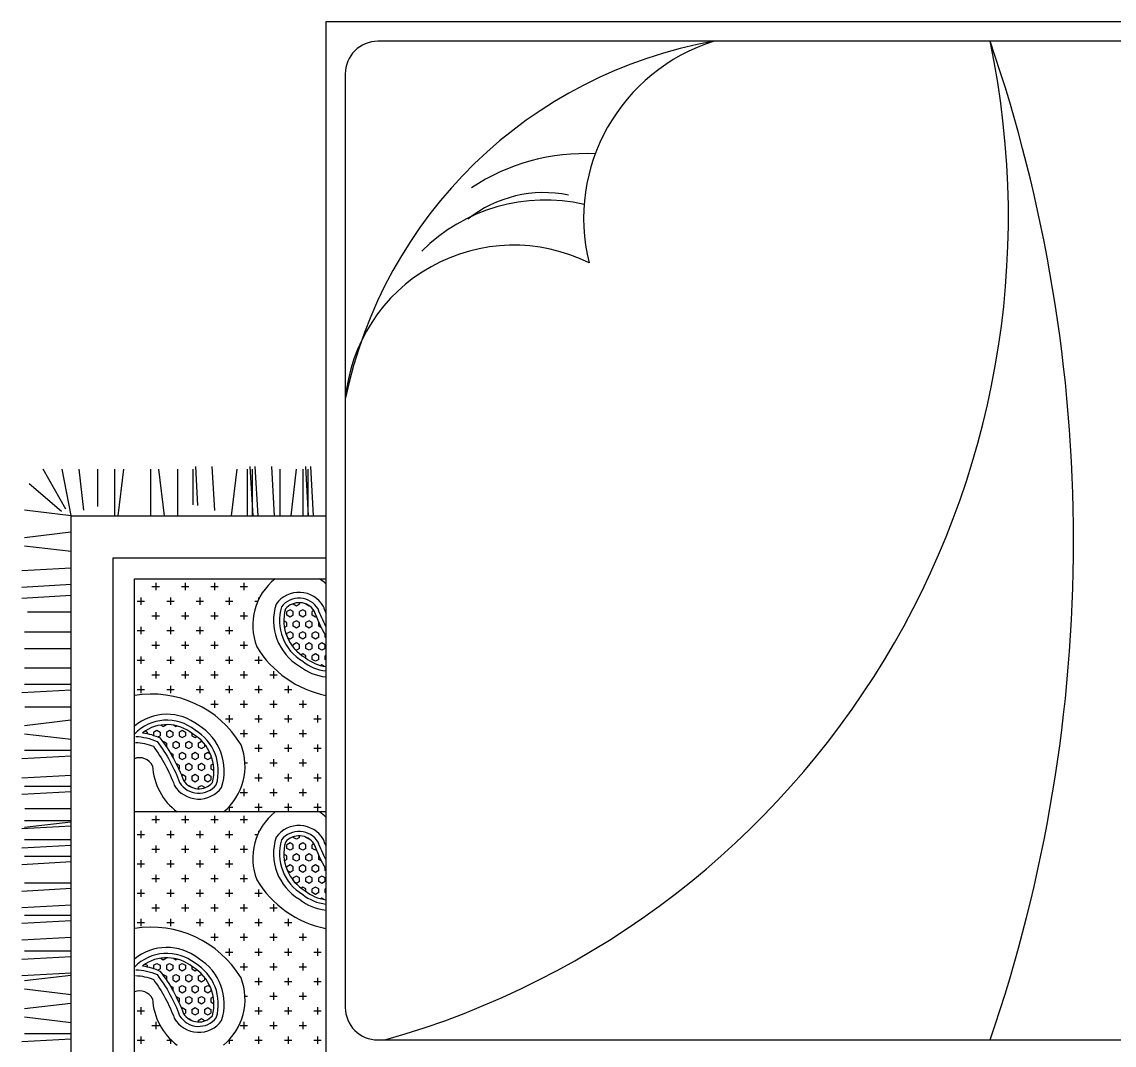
# Model space of a CAD drawing. Header units: millimetres. Extents: x -20622 to 21990, y -10877 to 8500.
# Drawn here: x 5081 to 6172, y 783 to 1806 of the extents above; entities that cross this region are included whole.
import ezdxf

# ---------------------------------------------------------------- set-up
doc = ezdxf.new("R2010")
doc.units = ezdxf.units.MM
doc.layers.add('FURNITURE', color=80, linetype='Continuous', lineweight=30)

msp = doc.modelspace()

# ---------------------------------------------------------------- hatches: boundary and pattern name
at = {"layer": 'FURNITURE'}
h = msp.add_hatch(dxfattribs=at)
h.set_pattern_fill('HEX', color=256, scale=29.39328, angle=269.999999927751, style=0)
h.set_pattern_definition([(89.999999927751, (3824.624184960339, -7671.102786089137), (-6.363831796721282, 8.024678423408135e-09), [3.674160000000001, -7.348320000000001]), (209.999999927751, (3824.624184960339, -7671.102786089137), (3.181915891411064, -5.511240005384136), [3.674160000000002, -7.348320000000005]), (149.999999927751, (3824.624184964972, -7667.428626099445), (-3.181915905310217, -5.511239997359459), [3.674160000000001, -7.348320000000001])])
edge = h.paths.add_edge_path()
edge.add_arc((5523.663569765487, 1273.193473787609), 160.7565333601762, 200.2997190333518, 210.08235245037, ccw=False)
edge.add_arc((5357.796898671942, 1207.638264057315), 17.98805016991009, 32.94981378535687, 139.0990008392372)
edge.add_arc((5385.586632635463, 1207.840480975952), 42.97420404733973, 164.3738144479014, 239.9117372344885)
edge.add_arc((5389.67747275839, 1201.925894524108), 40.43411492399731, 230.6541089447973, 262.7289615636446)
h = msp.add_hatch(dxfattribs=at)
h.set_pattern_fill('HEX', color=256, scale=29.39328, angle=269.999999927751, style=0)
h.set_pattern_definition([(269.999999927751, (6790.765022807361, 9936.342328151786), (6.363831796721282, -8.024678423408135e-09), [3.674160000000001, -7.348320000000001]), (29.99999992775098, (6790.765022807361, 9936.342328151786), (-3.181915891411064, 5.511240005384136), [3.674159999999975, -7.34831999999995]), (329.999999927751, (6790.765022802729, 9932.668168162094), (3.181915905310217, 5.511239997359459), [3.674159999999999, -7.348319999999998])])
edge = h.paths.add_edge_path()
edge.add_arc((5192.688359413285, 1035.070093526302), 61.23967314998783, 64.70594955991288, 81.75349550873727, ccw=False)
edge.add_arc((5091.725637798427, 992.0460682196481), 160.7565335352955, 20.299719002646896, 37.73852210437059, ccw=False)
edge.add_arc((5257.592309058058, 1057.601277967842), 17.98805016701552, 212.9498139353653, 319.0990009892456)
edge.add_arc((5229.802575171867, 1057.39906104898), 42.97420399029879, 344.3738144788471, 419.9117372654348)
edge.add_arc((5225.711734881525, 1063.31364750478), 40.43411496704688, 50.65410877724526, 126.8329980561236)
h = msp.add_hatch(dxfattribs=at)
h.set_pattern_fill('HEX', color=256, scale=29.39328, angle=269.999999927751, style=0)
h.set_pattern_definition([(89.999999927751, (3824.624184666522, -7904.111415267766), (-6.363831796721282, 8.024678423408135e-09), [3.674160000000001, -7.348320000000001]), (209.999999927751, (3824.624184666522, -7904.111415267766), (3.181915891411064, -5.511240005384136), [3.674160000000002, -7.348320000000005]), (149.999999927751, (3824.624184671155, -7900.437255278073), (-3.181915905310217, -5.511239997359459), [3.674160000000001, -7.348320000000001])])
edge = h.paths.add_edge_path()
edge.add_arc((5523.66356947167, 1040.184844608986), 160.7565333601789, 200.2997190333536, 210.0823524503717, ccw=False)
edge.add_arc((5357.796898378123, 974.6296348786859), 17.98805016991122, 32.94981378535712, 139.0990008392374)
edge.add_arc((5385.586632341643, 974.8318517973255), 42.97420404734012, 164.3738144479041, 239.9117372344918)
edge.add_arc((5389.677472595784, 968.9172653077488), 40.43411497800731, 230.6541087671152, 262.7289613859678)
h = msp.add_hatch(dxfattribs=at)
h.set_pattern_fill('HEX', color=256, scale=29.39328, angle=269.999999927751, style=0)
h.set_pattern_definition([(269.999999927751, (6790.765022513541, 9703.333698973158), (6.363831796721282, -8.024678423408135e-09), [3.674160000000001, -7.348320000000001]), (29.99999992775098, (6790.765022513541, 9703.333698973158), (-3.181915891411064, 5.511240005384136), [3.674159999999975, -7.34831999999995]), (329.999999927751, (6790.765022508907, 9699.659538908028), (3.181915905310217, 5.511239997359459), [3.674159999999999, -7.348319999999998])])
edge = h.paths.add_edge_path()
edge.add_arc((5192.688358867798, 802.0614643099547), 61.23967322341356, 64.70594933195042, 81.75349528077481, ccw=False)
edge.add_arc((5091.725637750542, 759.0374390032982), 160.7565333177224, 20.299719045666393, 37.73852214738997, ccw=False)
edge.add_arc((5257.592308792584, 824.5926487514952), 17.98805017028594, 212.949813785441, 319.0990008393214)
edge.add_arc((5229.802574829366, 824.3904318326336), 42.97420404734029, 344.3738144478988, 419.9117372344862)
edge.add_arc((5225.711734587705, 830.3050183261513), 40.4341149670479, 50.65410877724477, 126.8329980561231)

# ---------------------------------------------------------------- linework, layer by layer
for p, q in [((5124.928705113181, 1319.165840257514), (5102.272566896482, 1359.076823263682)), ((5130.285123698018, 1312.806772373937), (5121.033257627459, 1358.996212406895)), ((5142.881057392856, 1318.187536322779), (5138.02322269278, 1359.076823218604)), ((5156.783913376908, 1321.843137328015), (5156.783913423756, 1358.996212361813)), ((5173.944005675849, 1312.42527038998), (5173.944005734573, 1358.996212340175)), ((5177.18235182302, 1312.425270385897), (5182.682999447376, 1359.076823162288)), ((5209.694661481199, 1312.425270344898), (5209.694661539921, 1358.996212295093)), ((5223.33822630157, 1312.425270327696), (5217.795808003328, 1359.076823118008)), ((5236.556498675582, 1312.425270311027), (5236.556498734306, 1358.996212261221)), ((5251.88949227097, 1323.531526284938), (5251.88949231579, 1359.076823075016)), ((5256.826525331679, 1322.547718700031), (5254.639816106239, 1361.820753118927)), ((5273.585042500345, 1317.875853630083), (5271.138205420168, 1361.820753098125)), ((5290.386918449749, 1312.425270243149), (5295.887566083155, 1359.076823019535)), ((5306.37625019351, 1312.425270222986), (5306.376250252335, 1359.076823006311)), ((5311.876897759039, 1312.42527021605), (5309.126574043387, 1361.820753050222)), ((5311.315085779179, 1312.425270216758), (5311.315085838005, 1359.076823000083)), ((5316.815733344104, 1312.425270209822), (5314.065409628453, 1361.820753043992)), ((5333.314122658033, 1312.425270189018), (5330.563798932726, 1361.820753023188)), ((5338.814770222959, 1312.425270182081), (5338.814770281784, 1359.076822965406)), ((5349.812511971962, 1312.425270168213), (5355.313159595713, 1359.076822944602)), ((5361.826486185934, 1312.425270153064), (5361.82648624476, 1359.076822936389)), ((5367.32713375086, 1312.425270146128), (5364.576810025552, 1361.8207529803)), ((5366.765321761344, 1312.425270146836), (5366.765321820169, 1359.076822930161)), ((5372.265969335926, 1312.4252701399), (5369.515645611221, 1361.820752974072)), ((5120.594288847762, 1316.755378759899), (5088.326843090108, 1344.475593713254)), ((5130.285123697538, 1312.425270445034), (5083.633570893386, 1317.925918021714)), ((5129.903621710408, 1295.923327665647), (5083.633570858708, 1290.426233596643)), ((5130.285123652456, 1276.674614630028), (5083.633570848307, 1282.175262206709)), ((5130.285123631651, 1260.1762253161), (5080.889640760064, 1257.425901581742)), ((5214.570219083034, 1245.456430126191), (5214.570219073768, 1238.108110146806)), ((5243.963499085667, 1245.456430089127), (5243.963499076399, 1238.108110109742)), ((5273.356779078642, 1245.456430052063), (5273.356779069374, 1238.108110072679)), ((5302.750059080669, 1245.456430014996), (5302.750059071402, 1238.108110035611)), ((5130.285123610846, 1243.677836002171), (5080.88964073926, 1240.927512267814)), ((5210.896059079656, 1241.782270141131), (5218.244379077751, 1241.782270131866)), ((5240.289339081684, 1241.782270104068), (5247.637659079777, 1241.782270094802)), ((5269.68261907466, 1241.782270067002), (5277.030939072753, 1241.782270057738)), ((5299.075899077292, 1241.782270029938), (5306.424219075384, 1241.782270020671)), ((5130.285123596976, 1232.676540815592), (5080.889640725387, 1229.926217156672)), ((5196.199419054677, 1227.085630200892), (5203.547739062426, 1227.08563019163)), ((5199.873579068317, 1230.759790185955), (5199.87357905905, 1223.411470206571)), ((5225.59269905731, 1227.085630163829), (5232.941019055402, 1227.085630154563)), ((5229.266859061292, 1230.759790148888), (5229.266859052025, 1223.411470169503)), ((5254.985979059941, 1227.085630126765), (5262.334299058034, 1227.085630117499)), ((5258.660139063321, 1230.759790111824), (5258.660139054053, 1223.41147013244)), ((5284.379259061968, 1227.085630089701), (5291.727579060665, 1227.085630080435)), ((5288.053419065952, 1230.759790074761), (5288.053419056685, 1223.411470095376)), ((5313.772539054943, 1227.085630052636), (5316.60932462643, 1227.085630049058)), ((5317.446699068582, 1230.759790037697), (5317.446699066233, 1228.896385163007)), ((5130.285123576172, 1216.1781515771), (5086.377500821515, 1216.178151632466)), ((5210.896059042592, 1212.388990148156), (5218.244379040687, 1212.38899013889)), ((5214.570219045971, 1216.063150133215), (5214.570219036705, 1208.714830153831)), ((5240.289339044621, 1212.388990111092), (5247.637659042713, 1212.388990101826)), ((5243.963499048603, 1216.063150096152), (5243.963499039336, 1208.714830116767)), ((5269.682619037596, 1212.388990074027), (5277.030939035689, 1212.388990064763)), ((5273.356779041578, 1216.063150059088), (5273.356779032311, 1208.714830079703)), ((5299.075899040228, 1212.388990036963), (5306.424219038319, 1212.388990027695)), ((5302.750059043605, 1216.063150022021), (5302.75005903434, 1208.714830042636)), ((5199.873579031251, 1201.36651019298), (5199.873579021986, 1194.018190138158)), ((5229.266859024227, 1201.366510155913), (5229.266859014961, 1194.018190101091)), ((5258.660139026255, 1201.366510118849), (5258.660139016989, 1194.018190064027)), ((5288.053419028886, 1201.366510081785), (5288.053419019619, 1194.018190026964)), ((5130.285123550781, 1196.043029348686), (5083.633570739694, 1196.043029407514)), ((5196.199419017616, 1197.692350207917), (5203.547739025363, 1197.692350198655)), ((5225.592699020247, 1197.692350170853), (5232.941019018338, 1197.692350161587)), ((5254.985979022877, 1197.69235013379), (5262.33429902097, 1197.692350124524)), ((5284.379259024904, 1197.692350096726), (5291.727579023602, 1197.69235008746)), ((5130.285123529975, 1179.54463995932), (5083.633570718891, 1179.544640018148)), ((5210.896059005528, 1182.995710155181), (5218.24437900362, 1182.995710145915)), ((5214.570219008906, 1186.66987014024), (5214.570218999637, 1179.321550160856)), ((5240.289339007554, 1182.995710118117), (5247.637659005648, 1182.995710108851)), ((5243.963499011536, 1186.669870103176), (5243.96349900227, 1179.321550123792)), ((5269.682619000529, 1182.995710081052), (5277.030938998623, 1182.995710071787)), ((5273.356779004512, 1186.669870066113), (5273.356778995245, 1179.321550086728)), ((5299.075899003161, 1182.995710043988), (5306.424219001256, 1182.99571003472)), ((5302.750059006541, 1186.669870029045), (5302.750058997273, 1179.321550049661)), ((5196.19941898055, 1168.299070214942), (5203.547738988299, 1168.29907020568)), ((5199.873578994189, 1171.973230200005), (5199.873578984922, 1164.624910145183)), ((5225.592698983181, 1168.299070177878), (5232.941018981274, 1168.299070168612)), ((5229.266858987165, 1171.973230162937), (5229.266858977898, 1164.624910108116)), ((5254.985978985811, 1168.299070140814), (5262.334298983905, 1168.299070131548)), ((5258.660138989191, 1171.973230125874), (5258.660138979924, 1164.624910071052)), ((5284.37925898784, 1168.299070103751), (5291.727578986537, 1168.299070094485)), ((5288.053418991823, 1171.97323008881), (5288.053418982556, 1164.624910033988)), ((5313.772538980816, 1168.299070066685), (5321.120858988565, 1168.299070057421)), ((5317.446698994453, 1171.973230051746), (5317.446698985188, 1164.624909996925)), ((5130.285123505706, 1160.295926924184), (5083.633570694618, 1160.295926983012)), ((5214.570218971842, 1157.276590147265), (5214.570218962577, 1149.92827016788)), ((5243.963498974473, 1157.276590110201), (5243.963498965208, 1149.928270130817)), ((5273.356778967448, 1157.276590073137), (5273.356778958183, 1149.928270093753)), ((5302.750058969477, 1157.27659003607), (5302.75005896021, 1149.928270056686)), ((5332.143338972106, 1157.276589999006), (5332.14333896284, 1149.928270019622)), ((5210.896058968464, 1153.602430162206), (5218.244378966556, 1153.60243015294)), ((5240.28933897049, 1153.602430125142), (5247.637658968584, 1153.602430115876)), ((5269.682618963466, 1153.602430088076), (5277.03093896156, 1153.602430078812)), ((5299.075898966097, 1153.602430051013), (5306.42421896419, 1153.602430041745)), ((5328.469178968126, 1153.602430013949), (5335.817498966822, 1153.602430004681)), ((5130.285123477964, 1138.296890016965), (5080.889640606376, 1135.546566282608)), ((5130.2851234849, 1143.797537610255), (5083.633570673815, 1143.797537669083)), ((5196.199418943486, 1138.905790146529), (5203.547738951235, 1138.905790137267)), ((5199.873578957122, 1142.579950207029), (5199.873578947859, 1135.231630152208)), ((5225.592698946119, 1138.905790109466), (5232.941018944211, 1138.9057901002)), ((5229.266858950097, 1142.579950169962), (5229.266858940834, 1135.23163011514)), ((5254.985978948747, 1138.905790072402), (5262.334298946841, 1138.905790063136)), ((5258.660138952126, 1142.579950132898), (5258.660138942861, 1135.231630078077)), ((5284.379258950777, 1138.905790035338), (5291.727578949473, 1138.905790026072)), ((5288.053418954756, 1142.579950095835), (5288.053418945491, 1135.231630041013)), ((5313.772538943752, 1138.905789998273), (5321.120858951501, 1138.905789989009)), ((5317.446698957388, 1142.579950058771), (5317.446698948122, 1135.231630003949)), ((5343.165818946382, 1138.905789961209), (5350.514138944476, 1138.905789951941)), ((5346.839978950364, 1142.579950021705), (5346.839978941097, 1135.231629966884)), ((5269.682618926402, 1124.209150095101), (5277.030938924494, 1124.209150085837)), ((5273.356778930384, 1127.883310080162), (5273.356778921117, 1120.534990100778)), ((5299.075898929033, 1124.209150058037), (5306.424218927126, 1124.20915004877)), ((5302.750058932411, 1127.883310043095), (5302.750058923144, 1120.53499006371)), ((5328.46917893106, 1124.209150020974), (5335.817498929759, 1124.209150011706)), ((5332.143338935042, 1127.883310006031), (5332.143338925776, 1120.534990026646)), ((5357.862458933692, 1124.20914998391), (5365.210778931785, 1124.209149974642)), ((5361.536618937675, 1127.883309968967), (5361.536618928408, 1120.534989989583)), ((5129.903621490219, 1121.306924914812), (5083.714181487637, 1121.306924973056)), ((5288.053418917692, 1113.186670027422), (5288.053418908427, 1105.838350048038)), ((5317.446698920325, 1113.186669990358), (5317.446698911058, 1105.838350010974)), ((5346.8399789133, 1113.186669953293), (5346.839978904033, 1105.838349973908)), ((5376.233258915327, 1113.186669916229), (5376.233258906062, 1105.838349936845)), ((5129.903621473495, 1108.043328405229), (5083.633570621798, 1102.546234260788)), ((5284.37925891371, 1109.512510042363), (5291.727578912408, 1109.512510033097)), ((5313.772538906685, 1109.512510005297), (5321.120858914436, 1109.512509996033)), ((5343.165818909318, 1109.512509968234), (5350.514138907412, 1109.512509958966)), ((5372.559098911949, 1109.51250993117), (5379.907418910042, 1109.512509921902)), ((5130.285123415542, 1088.794615294173), (5083.633570611393, 1094.295262946291)), ((5299.07589889197, 1094.815870065062), (5306.424218890061, 1094.815870055794)), ((5302.750058895347, 1098.490030050119), (5302.750058886082, 1091.141710070735)), ((5328.469178893996, 1094.815870027998), (5335.817498892693, 1094.81587001873)), ((5332.143338897976, 1098.490030013056), (5332.143338888713, 1091.141710033671)), ((5357.862458896627, 1094.815869990935), (5365.210778894721, 1094.815869981667)), ((5361.536618900608, 1098.490029975992), (5361.536618891344, 1091.141709996607)), ((5317.446698883261, 1083.793389997383), (5317.446698873994, 1076.445070017999)), ((5346.839978876236, 1083.793389960318), (5346.839978866969, 1076.445069980933)), ((5376.233258878263, 1083.793389923254), (5376.233258868996, 1076.445069943869)), ((5130.285123394739, 1072.296225980244), (5080.88964052315, 1069.545902245887)), ((5130.285123401674, 1077.796873573534), (5083.633570590589, 1077.796873632362)), ((5313.772538869622, 1080.119230012322), (5321.120858877372, 1080.119230003058)), ((5343.165818872254, 1080.119229975258), (5350.514138870348, 1080.119229965991)), ((5372.559098874885, 1080.119229938195), (5379.907418872978, 1080.119229928927)), ((5303.772908720264, 1065.422590066164), (5306.424218852997, 1065.422590062819)), ((5328.469178856933, 1065.422590035023), (5335.817498855629, 1065.422590025755)), ((5332.143338860915, 1069.09675002008), (5332.143338851647, 1061.748430040696)), ((5357.862458859563, 1065.422589997959), (5365.210778857658, 1065.422589988691)), ((5361.536618863545, 1069.096749983017), (5361.536618854278, 1061.748430003632)), ((5130.285123370466, 1053.047512869671), (5080.889640498877, 1050.297189135314)), ((5313.772538832558, 1050.725950019347), (5321.120858840307, 1050.725950010083)), ((5317.446698846197, 1054.400110004408), (5317.44669883693, 1047.051790025023)), ((5343.16581883519, 1050.725949982283), (5350.514138833282, 1050.725949973015)), ((5346.839978839173, 1054.400109967342), (5346.839978829906, 1047.051789987958)), ((5372.559098837821, 1050.725949945219), (5379.907418835912, 1050.725949935952)), ((5376.233258841199, 1054.400109930279), (5376.233258831932, 1047.051789950894)), ((5130.285123356598, 1042.049771149032), (5083.633570545513, 1042.04977120786)), ((5302.750058821217, 1039.703470064169), (5302.750058811953, 1032.355150009347)), ((5332.143338823848, 1039.703470027105), (5332.143338814583, 1032.355149972283)), ((5361.536618826479, 1039.703469990041), (5361.536618817214, 1032.35514993522)), ((5130.285123349662, 1036.549123555742), (5080.889640478074, 1033.798799896822)), ((5299.07589881784, 1036.029310079111), (5306.424218815932, 1036.029310069844)), ((5328.469178819869, 1036.029310042048), (5335.817498818564, 1036.02931003278)), ((5357.862458822498, 1036.029310004984), (5365.21077882059, 1036.029309995716)), ((5129.903621361917, 1019.559158529026), (5083.714181359333, 1019.55915858727)), ((5287.587485752771, 1021.332670059392), (5291.727578801216, 1021.332670054171)), ((5288.053418802494, 1021.830714053223), (5288.053418797233, 1017.658510069112)), ((5313.772538795494, 1021.332670026371), (5321.120858803243, 1021.332670017107)), ((5317.44669880913, 1025.006830011433), (5317.446698799865, 1017.658510032048)), ((5343.165818798127, 1021.332669989308), (5350.514138796219, 1021.33266998004)), ((5346.839978802105, 1025.006829974367), (5346.83997879284, 1017.658509994983)), ((5372.559098800757, 1021.332669952244), (5379.907418798851, 1021.332669942976)), ((5376.233258804134, 1025.006829937303), (5376.233258794869, 1017.658509957919)), ((5130.285123313323, 1007.731691978261), (5083.633570502236, 1007.731692037089)), ((5129.903621345193, 1006.295561944005), (5083.633570493495, 1000.798467875002)), ((5210.896058785837, 1008.773640962503), (5218.244378783929, 1008.773640953237)), ((5214.570218789214, 1012.447800947562), (5214.570218779951, 1005.099480968178)), ((5240.289338787865, 1008.773640925439), (5247.637658785956, 1008.773640916173)), ((5243.963498791844, 1012.447800910499), (5243.963498782579, 1005.099480931114)), ((5269.68261878084, 1008.773640888374), (5277.030938778931, 1008.77364087911)), ((5273.35677878482, 1012.447800873435), (5273.356778775555, 1005.09948089405)), ((5299.075898783471, 1008.77364085131), (5306.424218781563, 1008.773640842042)), ((5302.750058786848, 1012.447800836368), (5302.750058777584, 1005.099480856983)), ((5130.285123306385, 1002.231044384971), (5080.8896404348, 999.480720726051)), ((5196.19941876086, 994.0770010222641), (5203.547738768609, 994.0770010130018)), ((5199.873578774495, 997.751161007327), (5199.87357876523, 990.4028409525054)), ((5225.592698763492, 994.0770009852004), (5232.941018761584, 994.0770009759344)), ((5229.266858767471, 997.7511609702597), (5229.266858758206, 990.402840915438)), ((5254.985978766123, 994.0770009481366), (5262.334298764216, 994.0770009388707)), ((5258.660138769499, 997.7511609331959), (5258.660138760234, 990.4028408783743)), ((5284.37925876815, 994.0770009110729), (5291.727578766848, 994.077000901807)), ((5288.053418772131, 997.7511608961322), (5288.053418762865, 990.4028408413105)), ((5313.772538761125, 994.0770008740074), (5316.609324332612, 994.0770008704294)), ((5317.446698774762, 997.7511608590685), (5317.446698772412, 995.8877559089415)), ((5130.285123282116, 982.9823313498346), (5080.889640410527, 980.2320076154774)), ((5130.285123289051, 988.4829789431242), (5083.633570477965, 988.4829790019521)), ((5214.57021875215, 983.0545209545871), (5214.570218742883, 975.7062009752026)), ((5243.963498754782, 983.0545209175234), (5243.963498745516, 975.7062009381389)), ((5273.356778747758, 983.0545208804597), (5273.356778738491, 975.7062009010751)), ((5302.750058749785, 983.0545208433923), (5302.750058740517, 975.7062008640078)), ((5130.285123268248, 971.9845895537583), (5083.63357045716, 971.9845896125862)), ((5210.896058748774, 979.3803609695278), (5218.244378746866, 979.3803609602619)), ((5240.2893387508, 979.3803609324641), (5247.637658748892, 979.3803609231982)), ((5269.682618743775, 979.3803608953986), (5277.030938741867, 979.3803608861344)), ((5299.075898746407, 979.3803608583348), (5306.4242187445, 979.3803608490671)), ((5130.285123261312, 966.4839420359058), (5080.889640389722, 963.7336183015486)), ((5196.199418723794, 964.6837209538517), (5203.547738731544, 964.6837209445894)), ((5199.873578737432, 968.3578810143517), (5199.873578728167, 961.0095609595301)), ((5225.592698726425, 964.6837209167879), (5232.941018724519, 964.683720907522)), ((5229.266858730407, 968.3578809772844), (5229.266858721142, 961.0095609224627)), ((5254.985978729057, 964.6837208797242), (5262.33429872715, 964.6837208704583)), ((5258.660138732435, 968.3578809402206), (5258.66013872317, 961.009560885399)), ((5284.379258731085, 964.6837208426605), (5291.727578729781, 964.6837208333945)), ((5288.053418735068, 968.3578809031569), (5288.053418725802, 961.0095608483352)), ((5210.89605871171, 949.9870809765525), (5218.244378709801, 949.9870809672866)), ((5214.570218715086, 953.6612409616118), (5214.57021870582, 946.3129209822273)), ((5240.289338713736, 949.9870809394888), (5247.637658711828, 949.9870809302229)), ((5243.963498717716, 953.6612409245481), (5243.963498708452, 946.3129209451636)), ((5269.682618706712, 949.9870809024233), (5277.030938704804, 949.9870808931591)), ((5273.356778710691, 953.6612408874844), (5273.356778701427, 946.3129209080998)), ((5299.075898709342, 949.9870808653595), (5306.424218707436, 949.9870808560918)), ((5302.750058712719, 953.661240850417), (5302.750058703454, 946.3129208710325)), ((5130.285123227765, 939.8800122573448), (5080.889640356176, 937.1296885984248)), ((5130.285123234699, 945.3806598506344), (5083.633570423613, 945.3806599094623)), ((5199.873578700368, 938.9646009459393), (5199.8735786911, 931.6162809665548)), ((5229.266858693343, 938.964600908872), (5229.266858684075, 931.6162809294874)), ((5258.66013869537, 938.9646008718082), (5258.660138686104, 931.6162808924237)), ((5288.053418698002, 938.9646008347445), (5288.053418688735, 931.61628085536)), ((5317.446698700634, 938.9646007976808), (5317.446698691368, 931.6162808182962)), ((5196.199418686732, 935.2904409608764), (5203.54773869448, 935.2904409516141)), ((5225.592698689361, 935.2904409238126), (5232.941018687456, 935.2904409145467)), ((5254.985978691993, 935.2904408867489), (5262.334298690086, 935.290440877483)), ((5284.379258694022, 935.2904408496852), (5291.727578692718, 935.2904408404193)), ((5313.772538686997, 935.2904408126196), (5321.120858694746, 935.2904408033555)), ((5130.285123206961, 923.381622943416), (5080.889640335371, 920.6312992090589)), ((5210.896058674643, 920.5938009835772), (5218.244378672737, 920.5938009743113)), ((5214.570218678023, 924.2679609686365), (5214.570218668755, 916.919640989252)), ((5240.289338676673, 920.5938009465135), (5247.637658674765, 920.5938009372476)), ((5243.963498680653, 924.2679609315728), (5243.963498671386, 916.9196409521883)), ((5269.682618669648, 920.593800909448), (5277.03093866774, 920.5938009001839)), ((5273.356778673628, 924.2679608945091), (5273.356778664362, 916.9196409151245)), ((5299.075898672279, 920.5938008723842), (5306.424218670372, 920.5938008631165)), ((5302.750058675657, 924.2679608574417), (5302.75005866639, 916.9196408780572)), ((5328.469178674306, 920.5938008353205), (5335.817498673003, 920.5938008260528)), ((5332.143338678288, 924.267960820378), (5332.143338669022, 916.9196408409935)), ((5130.285123187056, 907.5977437098918), (5080.889640315469, 904.8474199755346)), ((5130.285123193992, 913.0983913031814), (5083.633570382906, 913.0983913620094)), ((5196.199418649666, 905.8971609679011), (5203.547738657415, 905.8971609586388)), ((5199.873578663304, 909.571320952964), (5199.873578654038, 902.2230009735795)), ((5225.592698652297, 905.8971609308373), (5232.94101865039, 905.8971609215714)), ((5229.26685865628, 909.5713209158966), (5229.266858647014, 902.2230009365121)), ((5254.98597865493, 905.8971608937736), (5262.334298653022, 905.8971608845077)), ((5258.660138658306, 909.5713208788329), (5258.660138649041, 902.2230008994484)), ((5284.379258656956, 905.8971608567099), (5291.727578655651, 905.897160847444)), ((5288.053418660938, 909.5713208417692), (5288.053418651672, 902.2230008623847)), ((5313.772538649931, 905.8971608196443), (5321.12085865768, 905.8971608103802)), ((5317.446698663569, 909.5713208047055), (5317.446698654304, 902.2230008253209)), ((5343.165818652564, 905.8971607825806), (5350.514138650656, 905.8971607733129)), ((5346.839978656544, 909.5713207676399), (5346.839978647279, 902.2230007882554)), ((5273.356778636564, 894.8746809015338), (5273.356778627298, 887.5263609221493)), ((5302.75005863859, 894.8746808644664), (5302.750058629326, 887.5263608850819)), ((5332.143338641222, 894.8746808274027), (5332.143338631955, 887.5263608480182)), ((5361.536618643854, 894.874680790339), (5361.536618634587, 887.5263608109544)), ((5130.285123166253, 891.099354395963), (5080.889640294665, 888.3490306616059)), ((5269.682618632584, 891.2005209164727), (5277.030938630675, 891.2005209072086)), ((5299.075898635213, 891.2005208794089), (5306.424218633306, 891.2005208701412)), ((5328.469178637241, 891.2005208423452), (5335.817498635937, 891.2005208330775)), ((5357.862458639872, 891.2005208052815), (5365.210778637966, 891.2005207960137)), ((5130.285123148916, 877.351288878679), (5083.63357033783, 877.351288937507)), ((5284.379258619892, 876.5038808637346), (5291.72757861859, 876.5038808544687)), ((5288.053418623873, 880.1780408487939), (5288.053418614605, 872.8297208694094)), ((5313.772538612868, 876.503880826669), (5321.120858620617, 876.5038808174049)), ((5317.446698626505, 880.1780408117302), (5317.446698617237, 872.8297208323456)), ((5343.1658186155, 876.5038807896053), (5350.514138613592, 876.5038807803376)), ((5346.83997861948, 880.1780407746646), (5346.839978610213, 872.8297207952801)), ((5372.559098618131, 876.5038807525416), (5379.907418616224, 876.5038807432738)), ((5376.233258621509, 880.1780407376009), (5376.23325861224, 872.8297207582164)), ((5130.285123141981, 871.8506412853894), (5080.889640270392, 869.1003175510323)), ((5302.750058601528, 865.4814008714911), (5302.75005859226, 858.1330808166695)), ((5332.14333860416, 865.4814008344274), (5332.143338594891, 858.1330807796057)), ((5361.53661860679, 865.4814007973637), (5361.536618597524, 858.133080742542)), ((5130.285123121177, 855.3522519714606), (5080.889640249588, 852.6019282371035)), ((5129.903621152016, 853.1007887766336), (5083.63357030032, 847.60369470763)), ((5299.075898598149, 861.8072408864336), (5306.424218596242, 861.8072408771659)), ((5328.469178600178, 861.8072408493699), (5335.817498598873, 861.8072408401022)), ((5357.862458602808, 861.8072408123062), (5365.210778600902, 861.8072408030384)), ((5313.772538575802, 847.1106008336938), (5321.12085858355, 847.1106008244296)), ((5317.44669858944, 850.7847608187549), (5317.446698580174, 843.4364408393703)), ((5343.165818578434, 847.11060079663), (5350.514138576526, 847.1106007873623)), ((5346.839978582415, 850.7847607816893), (5346.839978573149, 843.4364408023048)), ((5372.559098581065, 847.1106007595663), (5379.907418579158, 847.1106007502985)), ((5376.233258584442, 850.7847607446256), (5376.233258575176, 843.4364407652411)), ((5130.285123094064, 833.852075665578), (5083.633570289915, 839.3527233176956)), ((5303.772908426443, 832.4139608875357), (5306.424218559178, 832.4139608841906)), ((5328.469178563112, 832.4139608563946), (5335.81749856181, 832.4139608471269)), ((5332.143338567093, 836.0881208414521), (5332.143338557828, 828.7398007866304)), ((5357.862458565744, 832.4139608193309), (5365.210778563836, 832.4139608100631)), ((5361.536618569724, 836.0881208043884), (5361.536618560458, 828.7398007495667)), ((5129.903621116706, 825.0986903597241), (5083.633570265008, 819.6015962152833)), ((5199.87357855211, 821.3914809740381), (5199.873578542843, 814.0431609946536)), ((5317.446698552376, 821.3914808257796), (5317.44669854311, 814.043160846395)), ((5346.839978545351, 821.391480788714), (5346.839978536085, 814.0431608093295)), ((5376.233258547378, 821.3914807516503), (5376.233258538112, 814.0431607722658)), ((5130.285123058755, 805.8499772486684), (5083.633570254603, 811.350624900786)), ((5196.199418538475, 817.7173209889752), (5203.547738546222, 817.7173209797129)), ((5313.772538538738, 817.7173208407185), (5321.120858546489, 817.7173208314543)), ((5343.165818541371, 817.7173208036547), (5350.514138539465, 817.717320794387)), ((5372.559098544001, 817.717320766591), (5379.907418542095, 817.7173207573233)), ((5210.896058526385, 803.0206809362389), (5218.24437852448, 803.020680926973)), ((5214.570218529765, 806.6948409967354), (5214.570218520498, 799.3465209419137)), ((5299.075898524021, 803.0206808250459), (5306.424218522115, 803.0206808157782)), ((5302.750058527399, 806.6948408855405), (5302.750058518132, 799.3465208307189)), ((5328.469178526048, 803.0206807879822), (5335.817498524746, 803.0206807787144)), ((5332.143338530031, 806.6948408484768), (5332.143338520764, 799.3465207936551)), ((5357.862458528681, 803.0206807509185), (5365.210778526773, 803.0206807416507)), ((5361.53661853266, 806.6948408114131), (5361.536618523394, 799.3465207565914)), ((5130.28512303795, 789.3515879347397), (5080.889640166363, 786.6012642003825)), ((5130.285123044887, 794.8522355280293), (5083.6335702338, 794.8522355868572)), ((5196.199418501408, 788.3240409959999), (5203.547738509157, 788.3240409867376)), ((5199.873578515047, 791.9982009810628), (5199.87357850578, 784.6498810016783)), ((5225.59269850404, 788.3240409589362), (5230.328929585146, 788.3240409529644)), ((5229.266858504691, 789.357030221563), (5229.266858498755, 784.6498809646109)), ((5287.587485458949, 788.3240408807633), (5291.727578507394, 788.3240408755428)), ((5288.053418508674, 788.822084874595), (5288.053418503414, 784.6498808904835)), ((5313.772538501674, 788.3240408477432), (5321.120858509423, 788.324040838479)), ((5317.446698515311, 791.9982008328043), (5317.446698506046, 784.6498808534197)), ((5343.165818504305, 788.3240408106794), (5350.514138502398, 788.3240408014117)), ((5346.839978508287, 791.9982007957387), (5346.839978499022, 784.6498808163542)), ((5372.559098506936, 788.3240407736157), (5379.90741850503, 788.324040764348)), ((5376.233258510314, 791.998200758675), (5376.233258501048, 784.6498807792905))]:
    msp.add_line(p, q, dxfattribs=at)
for points in [[(6700.000001993649, 1806.03037250787), (5384.560001994254, 1806.030374166616), (5384.560000686867, 769.2303741062642), (6700.000000686264, 769.2303724475205)], [(5942.799605451142, 769.2303734023353), (5942.799605095795, 487.428181785368), (5130.28512265723, 487.4281828099338), (5130.285123697538, 1312.425270445034), (5384.560001371826, 1312.425270124397)], [(5900.809205456091, 769.2303734552843), (5900.809205153691, 529.4185818713886), (5172.275522705833, 529.4185827900565), (5172.275523640242, 1270.434870359013), (5384.560001318878, 1270.434870091325)], [(5879.814005182339, 550.4137819143962), (5193.270722739189, 550.4137827801169), (5193.270723620648, 1249.439670316002)], [(5193.270723620648, 1249.439670316002), (5384.560001292403, 1249.439670074789)], [(5384.560000998583, 1016.431040896161), (5193.270723326827, 1016.431041137374)]]:
    msp.add_lwpolyline(points, dxfattribs=at)
for points in [[(6659.952431357018, 1786.590372540262), (5436.400001970946, 1786.590374083142, 0.4142135623731124), (5404.000001928282, 1754.190374093823), (5404.000000751632, 821.0703741300331, 0.4142135623731097), (5436.400000712588, 788.6703740590019), (6659.95243009866, 788.6703725161224)], [(5333.809963091921, 1249.439670138785, 0.327118991495692), (5315.537449347947, 1181.575076509749, 0.2102833993703764), (5384.560001145572, 1132.998962789832)], [(5384.560001250014, 1215.825515118486, -0.01086483780214387), (5382.199042239892, 1221.922888581883, 0.5411217863543134), (5334.915819935197, 1224.250649250374, 0.3490391417785465), (5358.169863328677, 1162.177086016905, 0.1432655877602136), (5384.560001168856, 1151.462950449495)], [(5384.56000123235, 1201.815949963464, -0.03069133284519554), (5376.868304940866, 1219.381728714778, 0.5209691084379955), (5340.221269268783, 1221.520798027605, 0.3456067798843853), (5361.524197112943, 1167.021778579105, 0.1420380717963073), (5384.560001176311, 1157.375746078847)], [(5384.560001220747, 1192.615187406598, -0.04271073334092054), (5372.891522467027, 1217.422040495892, 0.4993946391985516), (5344.200773933349, 1219.416011762534, 0.3420739398306334), (5364.042224620749, 1170.656873071421, 0.1408739072014354), (5384.560001181912, 1161.816928763932)], [(5282.353575466309, 1016.431041025042, 0.3224756214508726), (5299.851758410703, 1083.6644655529, 0.3064658726302449), (5193.270723473738, 1132.935355726688)], [(5194.433426456804, 1085.992226294698, -0.09025133795253606), (5212.2615262565, 1082.112627520552, -0.07363654167371357), (5233.190165527812, 1043.316653480764, 0.5411217863543134), (5280.473387832506, 1040.988892736839, 0.3490391417785466), (5257.219344439026, 1103.062456045745, 0.3549231788205707), (5193.270723435115, 1102.3043901567)], [(5194.634765840453, 1091.867433413132, -0.09750625641589004), (5216.019922942567, 1086.890595866609, -0.07525265259921875), (5238.520902826835, 1045.857813347873, 0.5209691084379954), (5275.167938489867, 1043.718744035044, 0.3456067798843853), (5253.865010645104, 1098.217763408104, 0.3900242836171294), (5193.270723424986, 1094.273056682257)], [(5333.809962798099, 1016.431040960157, 0.3271189914956898), (5315.537449054126, 948.5664472556837, 0.2102833993703764), (5384.560000851754, 899.9903336112038)], [(5384.560000956196, 982.8168859398575, -0.01086483780214031), (5382.19904194607, 988.9142594032546, 0.5411217863543134), (5334.915819641375, 991.2420200717461, 0.3490391417785466), (5358.169863034855, 929.1684567628399, 0.1432655877602277), (5384.560000875037, 918.4543212708668)], [(5384.56000093853, 968.8073207848356, -0.03069133284519858), (5376.868304647046, 986.3730995361493, 0.5209691084379954), (5340.221268974961, 988.5121687735391, 0.3456067798843853), (5361.524196819123, 934.0131494004763, 0.1420380717962864), (5384.560000882491, 924.3671169002191)], [(5384.560000926929, 959.6065582279698, -0.04271073334092054), (5372.891522173209, 984.413411317264, 0.4993946391985515), (5344.200773639529, 986.4073825839059, 0.3420739398306334), (5364.042224326931, 937.6482438927924, 0.1408739072014579), (5384.56000088809, 928.8082995098666)], [(5282.353575172488, 783.4224118464135, 0.3224756214508726), (5299.851758116883, 850.6558363742715, 0.3064658726302449), (5193.270723179919, 899.9267265480594)], [(5194.433426162985, 852.9835971160701, -0.09025133795253606), (5212.261525962681, 849.1039983419232, -0.07363654167371357), (5233.190165233991, 810.3080242266988, 0.5411217863543134), (5280.473387538686, 807.9802635582109, 0.3490391417785465), (5257.219344145205, 870.0538268671171, 0.3549231788205707), (5193.270723141292, 869.2957609780715)], [(5194.634765546635, 858.8588042345036, -0.09750625641589006), (5216.019922648748, 853.8819666879808, -0.07525265259921875), (5238.520902533018, 812.8491840938077, 0.5209691084379954), (5275.167938196048, 810.7101148564161, 0.3456067798843852), (5253.865010351284, 865.2091342294752, 0.3900242836171294), (5193.270723131165, 861.2644275036291)]]:
    msp.add_lwpolyline(points, format="xyb", dxfattribs=at)
for points in [[(5201.472103212413, 1095.676556980199, -0.07452144396591523), (5218.853866000451, 1090.438530677393, -0.07623832618237616), (5242.497685291018, 1047.817501491319, 0.4993946391985515), (5271.188433825299, 1045.823530300115, 0.3420739398306334), (5251.346983137901, 1094.582668915793, 0.3452009433040968)], [(5201.472102918593, 862.6679278015708, -0.07452144396591523), (5218.85386570663, 857.4299014233275, -0.07623832618237616), (5242.497684997198, 814.8088723126912, 0.4993946391985515), (5271.188433531479, 812.8149010460493, 0.3420739398306333), (5251.346982844081, 861.5740397371646, 0.3452009433040969)]]:
    msp.add_lwpolyline(points, format="xyb", close=True, dxfattribs=at)
for centre, radius, start, end in [((5851.154435454297, 1336.897628573988), 456.5049686235573, 99.91062102026703, 168.3834489734016), ((5211.177357695508, 1611.581105310301), 855.0996045988941, 285.7708109333364, 11.80991047745904), ((5827.522299627547, 1609.50921655568), 185.4073587916601, 107.2359974741679, 193.863482602085), ((4594.33991302613, 1287.630375132892), 1537.075495072901, 341.0576603830756, 18.94233947236788), ((5643.742817448196, 1468.017723079898), 206.3347388052429, 87.22468379396234, 123.4102947239749), ((5603.790511945906, 1453.752160344487), 174.2945479198345, 77.11557276239644, 135.1048153466092), ((5602.310908511902, 1513.428411493296), 121.9510838395645, 78.3590649273983, 128.5338341422807), ((5572.153523842306, 1414.038907701213), 168.8019073761084, 63.48353675232652, 174.97652096418), ((5343.304977384985, 1199.913552217113), 60.65407899538629, 47.14314777028393, 54.73932560723897), ((5198.502883204942, 1056.096696682254), 14.57287382262086, 27.00881370155795, 111.0408926658806), ((5272.084230382716, 1065.325989845534), 60.65407899538629, 182.4675281212609, 233.7193272294702), ((5343.304977091167, 966.9049229630473), 60.65407899538629, 47.14314777028393, 54.73932560723897), ((5198.502882911122, 823.088067503626), 14.57287382262086, 27.00881370155795, 111.0408926658806), ((5272.084230088897, 832.3173606669061), 60.65407899538629, 182.4675281212609, 233.7193272294702)]:
    msp.add_arc(centre, radius, start, end, dxfattribs=at)

doc.saveas('drawing.dxf')
